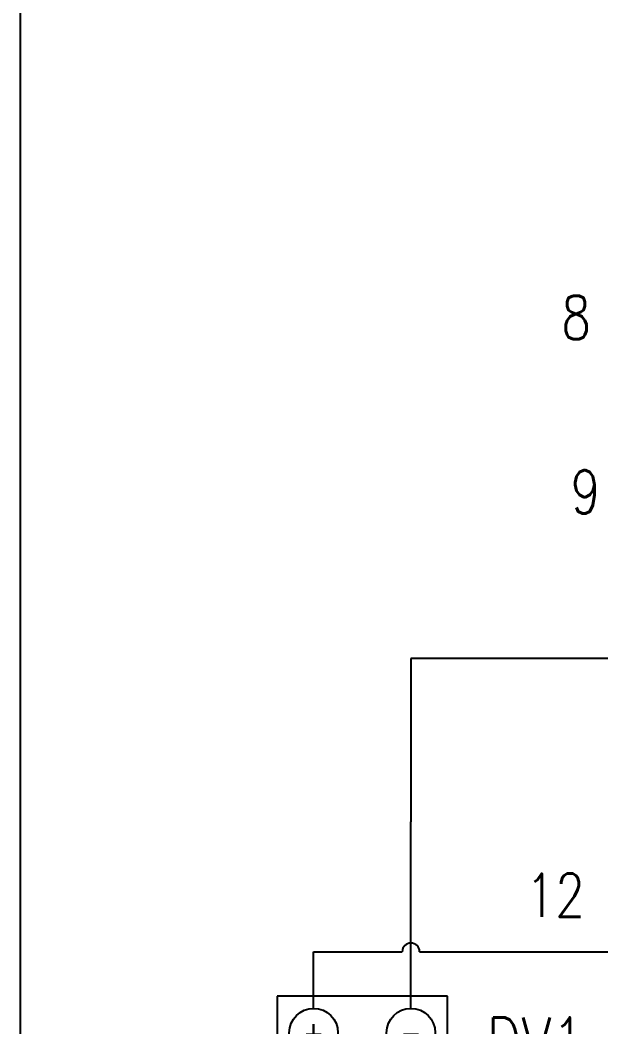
# Model space of a CAD drawing. Header units: millimetres. Extents: x 123.5 to 144.3, y 105.4 to 121.6.
# Drawn here: x 123.51 to 126.86, y 110.26 to 116.08 of the extents above; entities that cross this region are included whole.
import ezdxf
from ezdxf.enums import TextEntityAlignment as Align

# ---------------------------------------------------------------- set-up
doc = ezdxf.new("R2010")
doc.units = ezdxf.units.MM
for name, color, linetype in [('DESC', 250, 'Continuous'), ('SYMS', 7, 'Continuous'), ('TAGS', 250, 'Continuous'), ('TERMS', 250, 'Continuous'), ('WIREFIXED', 7, 'Continuous'), ('WIRES', 7, 'Continuous')]:
    doc.layers.add(name, color=color, linetype=linetype)
doc.layers.add('WIRENO', color=7, linetype='Continuous', true_color=0x000000)
doc.styles.add('WD', font='romans.shx')

# ---------------------------------------------------------------- blocks, each defined once
blk = doc.blocks.new('WD_WNV')
at = {"style": 'WD', "flags": 1}
for tag, p in [('W01USER', (-0.0625, 0.0938)), ('W02USER', (-0.0625, 0.0859)), ('W03USER', (-0.0625, 0.0781)), ('W04USER', (-0.0625, 0.0703)), ('W05USER', (-0.0625, 0.0625)), ('W06USER', (-0.0625, 0.0547)), ('W07USER', (-0.0625, 0.0469)), ('W08USER', (-0.0625, 0.0391)), ('W09USER', (-0.0625, 0.0312)), ('W10USER', (-0.0625, 0.0234))]:
    blk.add_attdef(tag, text='', height=0.005, dxfattribs=at).set_placement(p, align=Align.CENTER)
at = {"linetype": 'Continuous', "style": 'WD', "width": 0.8}
blk.add_attdef('WIRENO', text='', height=0.125, dxfattribs=at).set_placement((-0.05, 0), align=Align.MIDDLE_RIGHT)
blk = doc.blocks.new('VDV1TF')
for p, q in [((-0.0938, 0.3438), (-0.0938, -0.3438)), ((0.3438, 0.3438), (-0.0938, 0.3438)), ((0.3438, -0.3438), (0.3438, 0.3438)), ((-0.0938, -0.3438), (0.3438, -0.3438))]:
    blk.add_line(p, q)
for centre in [(0, 0.25), (0.25, 0.25), (0, -0.25), (0.25, -0.25)]:
    blk.add_circle(centre, 0.0625)
at = {"style": 'WD', "width": 0.7}
for tag, p in [('INST', (0.1305, 0.5446)), ('LOC', (0.1305, 0.375)), ('RATING2', (0.125, -0.1562))]:
    blk.add_attdef(tag, text='', height=0.125, dxfattribs=at).set_placement(p, align=Align.CENTER)
at = {"style": 'WD', "flags": 1}
for tag, p in [('X2TERM02', (0, 0.3125)), ('X2TERM04', (0.25, 0.3125)), ('X4TERM02', (-0.0625, 0.25)), ('X1TERM04', (0.3125, 0.25)), ('X4TERM01', (-0.0625, -0.25)), ('X1TERM03', (0.3125, -0.25)), ('X8TERM01', (0, -0.3125)), ('X8TERM03', (0.25, -0.3125))]:
    blk.add_attdef(tag, p, '', height=0.0125, dxfattribs=at)
at = {"linetype": 'Continuous', "style": 'WD', "width": 0.8, "flags": 8}
for tag, p in [('TERM02', (0, 0.25)), ('TERM04', (0.25, 0.25)), ('TERM01', (0, -0.25)), ('TERM03', (0.25, -0.25))]:
    blk.add_attdef(tag, text='', height=0.0625, dxfattribs=at).set_placement(p, align=Align.MIDDLE)
at = {"style": 'WD'}
for tag, p, width in [('TAG1', (0.4219, 0.0774), 0.8), ('DESC1', (0.4219, -0.0789), 0.7), ('DESC2', (0.4219, -0.2351), 0.7), ('XREF', (0.4219, -0.3914), 0.7)]:
    blk.add_attdef(tag, p, '', height=0.125, dxfattribs=dict(at, width=width))
at = {"style": 'WD', "width": 0.7}
blk.add_attdef('RATING1', text='', height=0.125, dxfattribs=at).set_placement((0.125, 0.0625), align=Align.MIDDLE)
at = {"style": 'WD', "flags": 9}
blk.add_attdef('FAMILY', text='', height=0.01, dxfattribs=at).set_placement((0.1197, -0.0802), align=Align.CENTER)
at = {"linetype": 'Continuous', "style": 'WD', "flags": 1}
for tag, p in [('CAT', (0.125, -0.0907)), ('MFG', (0.125, -0.1096))]:
    blk.add_attdef(tag, text='', height=0.01, dxfattribs=at).set_placement(p, align=Align.MIDDLE)
at = {"linetype": 'Continuous', "style": 'WD', "flags": 9}
blk.add_attdef('ASSYCODE', text='', height=0.01, dxfattribs=at).set_placement((0.125, -0.1406), align=Align.CENTER)
blk = doc.blocks.new('WD_WNH')
at = {"linetype": 'Continuous', "style": 'WD', "width": 0.8}
blk.add_attdef('WIRENO', text='', height=0.125, dxfattribs=at).set_placement((0, 0.0625), align=Align.CENTER)
at = {"style": 'WD', "flags": 1}
for tag, p in [('W01USER', (0, 0.0781)), ('W02USER', (0, 0.0703)), ('W03USER', (0, 0.0625)), ('W04USER', (0, 0.0547)), ('W05USER', (0, 0.0469)), ('W06USER', (0, 0.0391)), ('W07USER', (0, 0.0312)), ('W08USER', (0, 0.0234)), ('W09USER', (0, 0.0156)), ('W10USER', (0, 0.0078))]:
    blk.add_attdef(tag, text='', height=0.005, dxfattribs=at).set_placement(p, align=Align.CENTER)

msp = doc.modelspace()

# ---------------------------------------------------------------- linework, layer by layer
at = {"color": 7, "linetype": 'Continuous'}
msp.add_line((123.5055, 121.5905), (123.5055, 105.4055), dxfattribs=at)
at = {"layer": 'WIRES'}
for p, q in [((128.6842, 112.3854), (125.765, 112.3854)), ((125.765, 112.3854), (125.765, 111.4422)), ((125.765, 110.3627), (125.765, 111.4422)), ((125.2025, 110.3627), (125.2025, 110.6907)), ((125.2025, 110.6907), (125.715, 110.6907)), ((125.815, 110.6907), (126.957, 110.6907))]:
    msp.add_line(p, q, dxfattribs=at)
msp.add_arc((125.765, 110.6907), 0.05, 0, 180, dxfattribs=at)

# ---------------------------------------------------------------- block references
at = {"layer": 'SYMS'}
ref = msp.add_blockref('VDV1TF', (125.2025, 109.6596), dxfattribs=dict(at, xscale=2.25, yscale=2.25, zscale=2.25))
ref.add_attrib('DESC2', 'K->4-20MA', (126.1703, 109.0347), dxfattribs={"layer": 'DESC', "height": 0.28125, "style": 'WD', "width": 0.7})
ref.add_attrib('DESC1', 'TRANSDUCTOR', (126.1703, 109.501), dxfattribs={"layer": 'DESC', "height": 0.28125, "style": 'WD', "width": 0.7})
ref.add_attrib('TAG1', 'DV1', (126.2014, 110.0295), dxfattribs={"layer": 'TAGS', "height": 0.28125, "style": 'WD', "width": 0.8})
ref.add_attrib('TERM03', '-T', dxfattribs={"layer": 'TERMS', "linetype": 'Continuous', "height": 0.14062, "style": 'WD', "width": 0.8, "flags": 8}).set_placement((125.765, 109.0971), align=Align.MIDDLE)
ref.add_attrib('TERM04', '-', dxfattribs={"layer": 'TERMS', "linetype": 'Continuous', "height": 0.1406, "style": 'WD', "width": 0.8, "flags": 8}).set_placement((125.765, 110.2221), align=Align.MIDDLE)
ref.add_attrib('TERM02', '+', dxfattribs={"layer": 'TERMS', "linetype": 'Continuous', "height": 0.1406, "style": 'WD', "width": 0.8, "flags": 8}).set_placement((125.2025, 110.2221), align=Align.MIDDLE)
ref.add_attrib('TERM01', '+T', dxfattribs={"layer": 'TERMS', "linetype": 'Continuous', "height": 0.14062, "style": 'WD', "width": 0.8, "flags": 8}).set_placement((125.2025, 109.0971), align=Align.MIDDLE)
at = {"layer": 'WIREFIXED'}
ref = msp.add_blockref('WD_WNH', (126.5992, 110.7675), dxfattribs=dict(at, xscale=2, yscale=2, zscale=2))
ref.add_attrib('WIRENOF', '12', dxfattribs={"linetype": 'Continuous', "height": 0.25, "style": 'WD', "width": 0.8}).set_placement((126.5992, 110.8925), align=Align.CENTER)
at = {"layer": 'WIRENO'}
ref = msp.add_blockref('WD_WNH', (126.7291, 113.9628), dxfattribs=dict(at, xscale=2, yscale=2, zscale=2))
ref.add_attrib('WIRENO', '8', dxfattribs={"linetype": 'Continuous', "height": 0.25, "style": 'WD', "width": 0.8}).set_placement((126.7201, 114.2321), align=Align.CENTER)
ref = msp.add_blockref('WD_WNV', (127.0613, 113.4455), dxfattribs=dict(at, xscale=2, yscale=2, zscale=2))
ref.add_attrib('WIRENO', '9', dxfattribs={"linetype": 'Continuous', "height": 0.25, "style": 'WD', "width": 0.8}).set_placement((126.8601, 113.3486), align=Align.MIDDLE_RIGHT)

doc.saveas('drawing.dxf')
